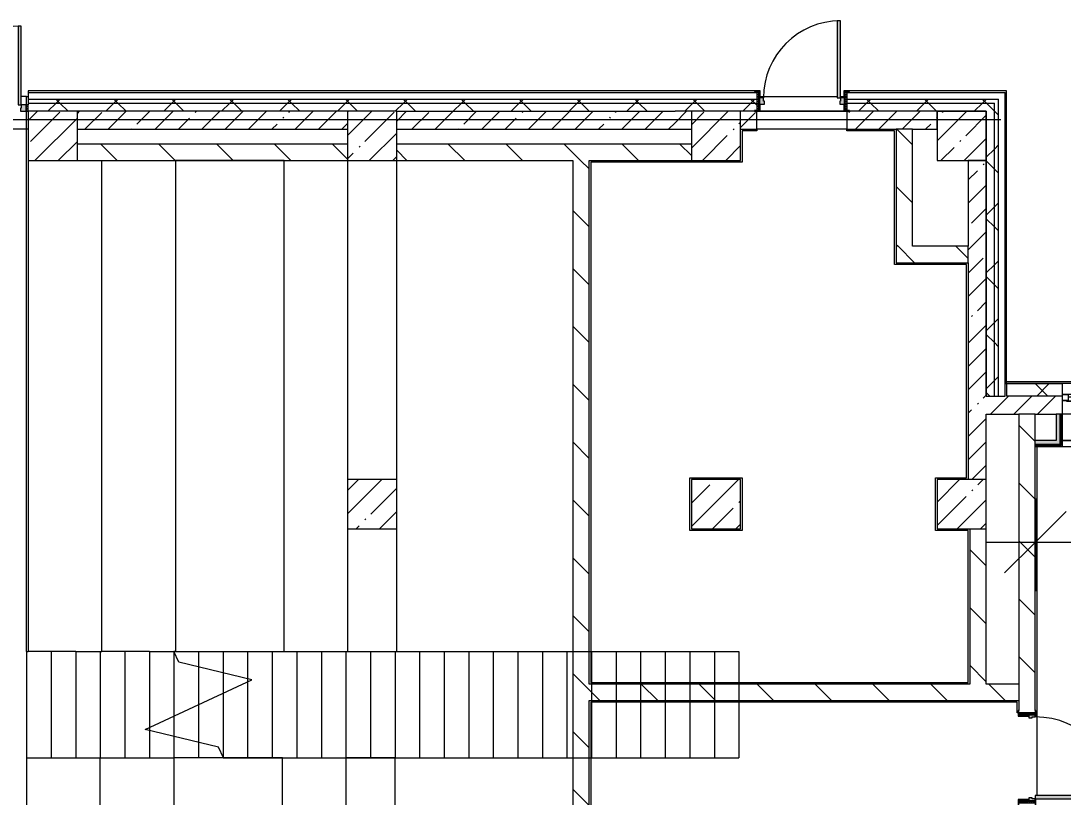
# Model space of a CAD drawing. Header units: millimetres. Extents: x 35881 to 234190, y -8553 to 29063.
# Drawn here: x 129000 to 141730, y 18720 to 28205 of the extents above; entities that cross this region are included whole.
import ezdxf

# ---------------------------------------------------------------- set-up
doc = ezdxf.new("R2010")
doc.units = ezdxf.units.MM
for name, color, linetype, lineweight in [('A-ANNO-DIMS', 7, 'Continuous', 9), ('A-ANNO-DIMS-500', 7, 'Continuous', 9), ('A-GLAZ-2', 7, 'Continuous', 5), ('A-WALL', 7, 'Continuous', 9), ('A-WALL-3', 7, 'Continuous', 5), ('I-WALL-4', 7, 'Continuous', 5), ('S-COLS-1', 7, 'Continuous', 5), ('S-STRS-2', 7, 'Continuous', 5), ('S-STRS-MBND-1', 7, 'Continuous', 5), ('Оси', 7, 'Continuous', 9)]:
    doc.layers.add(name, color=color, linetype=linetype, lineweight=lineweight)
for name, color, linetype, lineweight, true_color in [('A-DOOR-4', 7, 'Continuous', 5, 0xaaaaaa), ('A-DOOR-5', 7, 'Continuous', 5, 0xe2e2e2), ('A-DOOR-FRAM-2', 7, 'Continuous', 5, 0xe2e2e2), ('A-DOOR-FRAM-3', 7, 'Continuous', 5, 0xaaaaaa), ('A-FLOR-1', 7, 'Continuous', 5, 0xaaaaaa), ('I-WALL-1', 7, 'Continuous', 9, 0xe7e7e7), ('I-WALL-2', 7, 'Continuous', 5, 0xe7e7e7)]:
    doc.layers.add(name, color=color, linetype=linetype, lineweight=lineweight, true_color=true_color)
doc.styles.add('ISOCPEUR_1', font='isocpeur.ttf', dxfattribs={"width": 0.9, "height": 1000})
doc.dimstyles.new('ISO-2_0_0_9К_Средний_округл2', dxfattribs={"dimscale": 304.8, "dimtxt": 995.981176, "dimasz": 2.46063, "dimexe": 1.968504, "dimexo": 0, "dimgap": 0, "dimtad": 1, "dimdec": 0, "dimrnd": 10, "dimzin": 0, "dimdsep": 46, "dimtxsty": 'ISOCPEUR_1', "dimblk1": 'OBLIQUE', "dimblk2": 'OBLIQUE', "dimsah": 1, "dimcen": 0.09, "dimdle": 1.968504, "dimazin": 0, "dimtfac": 1, "dimtdec": 4, "dimtix": 1, "dimtmove": 0, "dimatfit": 3, "dimfxl": 1, "dimtvp": 1, "dimtolj": 1, "dimtzin": 0, "dimarcsym": 2})
pattern_1 = [(45, (107179.66, 0), (-285.123, 285.123), []), (45, (107464.8, 0), (-285.123, 285.123), [504.031, -100.806, 16.764, -84.042])]
pattern_2 = [(135, (107179.66, 0), (-353.5534, -353.5534), [])]
pattern_3 = [(45, (107179.66, 0), (-353.5534, 353.5534), []), (135, (107179.66, 0), (-353.5534, -353.5534), [])]
pattern_4 = [(45, (107179.66, 0), (-530.33, 530.33), []), (135, (107179.66, 0), (-530.33, -530.33), [])]

# ---------------------------------------------------------------- blocks, each defined once
blk = doc.blocks.new('BSC_Колонна _Прямоугольная - 600х600-V251-1_10_2_птичка')
at = {"layer": 'S-COLS-1'}
h = blk.add_hatch(dxfattribs=at)
h.set_pattern_fill('FP_79', color=256, style=0, pattern_type=2)
h.set_pattern_definition([(45, (-26110, -26800), (-285.123, 285.123), []), (45, (-25824.88, -26800), (-285.123, 285.123), [504.031, -100.806, 16.764, -84.042])])
h.paths.add_polyline_path([(300, -300), (300, 300), (-300, 300), (-300, -300), (-208, -300)])
for p, q in [((300, 300), (-300, 300)), ((-300, 300), (-300, -300)), ((300, -300), (300, 300)), ((-300, -300), (300, -300))]:
    blk.add_line(p, q, dxfattribs=at)
blk = doc.blocks.new('BSC_Колонна _Прямоугольная - 600х600-V276-1_10_2_птичка')
at = {"layer": 'S-COLS-1'}
h = blk.add_hatch(dxfattribs=at)
h.set_pattern_fill('FP_108', color=256, style=0, pattern_type=2)
h.set_pattern_definition([(45, (-30310, -26800), (-285.123, 285.123), []), (45, (-30024.88, -26800), (-285.123, 285.123), [504.031, -100.806, 16.764, -84.042])])
h.paths.add_polyline_path([(-300, -300), (300, -300), (300, 300), (-300, 300), (-300, 80)])
for p, q in [((300, 300), (-300, 300)), ((-300, 300), (-300, -300)), ((300, -300), (300, 300)), ((-300, -300), (300, -300))]:
    blk.add_line(p, q, dxfattribs=at)
blk = doc.blocks.new('BSC_Колонна _Прямоугольная - 600х600-V296-1_10_2_птичка')
at = {"layer": 'S-COLS-1'}
h = blk.add_hatch(dxfattribs=at)
h.set_pattern_fill('FP_128', color=256, style=0, pattern_type=2)
h.set_pattern_definition([(45, (-22210, -26800), (-285.123, 285.123), []), (45, (-21924.88, -26800), (-285.123, 285.123), [504.031, -100.806, 16.764, -84.042])])
h.paths.add_polyline_path([(-300, -300), (300, -300), (300, 300), (-300, 300), (-300, -100)])
for p, q in [((300, 300), (-300, 300)), ((-300, 300), (-300, -300)), ((300, -300), (300, 300)), ((-300, -300), (300, -300))]:
    blk.add_line(p, q, dxfattribs=at)
blk = doc.blocks.new('120_Окно_СКБ_2Ст - 120_Окно_СКБ_2Ст 3100х2500 _мал_створка слева_-V301-1_10_2_птичка')
at = {"layer": 'A-GLAZ-2'}
for p, q in [((-1550, -127), (-1550, -57)), ((-1550, -57), (-1480, -57)), ((1550, -57), (-1550, -57)), ((-1480, -127), (-1550, -127)), ((-1550, -127), (-1500, -127)), ((-1480, -127), (-1500, -127)), ((-1500, -127), (-1500, -137)), ((-1480, -57), (-1480, -127)), ((650, -87), (-1480, -87)), ((-1480, -87), (-1480, -127)), ((-1430, -137), (-1430, -87)), ((-1430, -107), (600, -107)), ((600, -117), (-1430, -117)), ((600, -137), (600, -87)), ((650, -127), (650, -57)), ((650, -57), (720, -57)), ((650, -127), (650, -87)), ((720, -127), (650, -127)), ((670, -127), (650, -127)), ((670, -127), (700, -127)), ((670, -137), (670, -127)), ((720, -127), (700, -127)), ((700, -127), (700, -137)), ((720, -57), (720, -127)), ((1480, -87), (720, -87)), ((720, -87), (720, -127)), ((770, -137), (770, -87)), ((770, -107), (1430, -107)), ((1430, -117), (770, -117)), ((1430, -137), (1430, -87)), ((1480, -127), (1480, -57)), ((1480, -57), (1550, -57)), ((1480, -127), (1480, -87)), ((1550, -127), (1480, -127)), ((1500, -127), (1480, -127)), ((1500, -127), (1550, -127)), ((1500, -137), (1500, -127)), ((1550, -57), (1550, -127)), ((-1500, -137), (670, -137)), ((670, -137), (-1500, -137)), ((700, -137), (1500, -137)), ((1500, -137), (700, -137))]:
    blk.add_line(p, q, dxfattribs=at)
blk = doc.blocks.new('110_Дверь_СКБ_1Ст_Внутренняя1 - Д-4к_п__1100x2100h_Артистические EI30-23988509-1_10_2_птичка')
at = {"layer": 'A-DOOR-4'}
h = blk.add_hatch(dxfattribs=at)
h.set_pattern_fill('FP_116', color=256, style=0, pattern_type=2)
h.set_pattern_definition([(135, (1751.41, 164.685), (-14.14214, -14.14214), []), (225, (1751.41, 164.685), (14.14214, -14.14214), [])])
h.paths.add_polyline_path([(562.5, 100), (537.5, 100), (537.5, -100), (562.5, -100), (562.5, -72.6)])
at = {"layer": 'A-DOOR-5'}
h = blk.add_hatch(color=256, dxfattribs=at)
h.paths.add_polyline_path([(537.5, 20), (537.5, 100), (512.5, 100), (512.5, 60), (502.5, 60), (502.5, 20), (522.5, 20)])
h.paths.add_polyline_path([(-477.5, 60), (-487.5, 60), (-487.5, 100), (-512.5, 100), (-512.5, 20), (-477.5, 20), (-477.5, 44)])
at = {"layer": 'A-DOOR-FRAM-2'}
for points in [[(512.5, 156.8), (512.5, 1100), (472.5, 1100), (472.5, 100), (512.5, 100), (512.5, 120)], [(-497.5, 100), (-497.5, 108), (-567.5, 108), (-567.5, 100), (-512.5, 100)], [(-497.5, -72.6), (-497.5, 20), (-512.5, 20), (-512.5, -100), (-497.5, -100)], [(592.5, 108), (522.5, 108), (522.5, 100), (592.5, 100)], [(537.5, -100), (537.5, 20), (522.5, 20), (522.5, -100)], [(-497.5, -108), (-497.5, -100), (-567.5, -100), (-567.5, -108), (-512.5, -108)], [(592.5, -100), (522.5, -100), (522.5, -108), (592.5, -108)]]:
    blk.add_hatch(color=256, dxfattribs=at).paths.add_polyline_path(points)
at = {"layer": 'A-DOOR-FRAM-3'}
h = blk.add_hatch(dxfattribs=at)
h.set_pattern_fill('FP_117', color=256, style=0, pattern_type=2)
h.set_pattern_definition([(45, (-371.384, 164.685), (-14.1421, 14.1421), []), (135, (-371.384, 164.685), (-14.1421, -14.1421), [])])
h.paths.add_polyline_path([(-512.5, -100), (-512.5, 100), (-537.5, 100), (-537.5, -100)])
at = {"layer": 'A-DOOR-4'}
for p, q in [((512.5, 1100), (472.5, 1100)), ((472.5, 1100), (472.5, 100)), ((512.5, 100), (512.5, 1100)), ((472.5, 100), (512.5, 100))]:
    blk.add_line(p, q, dxfattribs=at)
blk.add_arc((512.5, 100), 1000, 90, 180, dxfattribs=at)
at = {"layer": 'A-DOOR-FRAM-3'}
for p, q in [((-497.5, 108), (-567.5, 108)), ((-567.5, 108), (-567.5, 100)), ((-567.5, 100), (-497.5, 100)), ((-512.5, 100), (-537.5, 100)), ((-537.5, 100), (-537.5, -100)), ((-487.5, 100), (-512.5, 100)), ((-512.5, 100), (-512.5, 20)), ((-512.5, -100), (-512.5, 100)), ((-497.5, 100), (-512.5, 100)), ((-512.5, 100), (-512.5, 99)), ((-512.5, 99), (-497.5, 99)), ((-512.5, 20), (-477.5, 20)), ((-497.5, 20), (-512.5, 20)), ((-512.5, 20), (-512.5, -100)), ((-497.5, 100), (-497.5, 108)), ((-497.5, 99), (-497.5, 100)), ((-497.5, -100), (-497.5, 20)), ((-487.5, 60), (-487.5, 100)), ((-477.5, 60), (-487.5, 60)), ((-477.5, 20), (-477.5, 60)), ((512.5, 60), (502.5, 60)), ((502.5, 60), (502.5, 20)), ((502.5, 20), (537.5, 20)), ((512.5, 100), (512.5, 60)), ((537.5, 100), (512.5, 100)), ((592.5, 108), (522.5, 108)), ((522.5, 108), (522.5, 100)), ((537.5, 100), (522.5, 100)), ((522.5, 100), (522.5, 99)), ((522.5, 100), (592.5, 100)), ((522.5, 99), (537.5, 99)), ((537.5, 20), (522.5, 20)), ((522.5, 20), (522.5, -100)), ((537.5, 20), (537.5, 100)), ((562.5, 100), (537.5, 100)), ((537.5, 100), (537.5, -100)), ((537.5, 99), (537.5, 100)), ((537.5, -100), (537.5, 20)), ((562.5, -100), (562.5, 100)), ((592.5, 100), (592.5, 108)), ((-497.5, -100), (-567.5, -100)), ((-567.5, -100), (-567.5, -108)), ((-567.5, -108), (-497.5, -108)), ((-537.5, -100), (-512.5, -100)), ((-512.5, -100), (-497.5, -100)), ((-497.5, -108), (-497.5, -100)), ((522.5, -100), (537.5, -100)), ((592.5, -100), (522.5, -100)), ((522.5, -100), (522.5, -108)), ((522.5, -108), (592.5, -108)), ((537.5, -100), (562.5, -100)), ((592.5, -108), (592.5, -100))]:
    blk.add_line(p, q, dxfattribs=at)
blk = doc.blocks.new('Перекрытия 3 - Перекрытия 4-20977624-1_10_2_птичка')
at = {"layer": 'S-STRS-2'}
for p, q in [((21910, 26500), (21910, 20500)), ((22810, 20500), (22810, 26500)), ((25034, 26500), (23710, 26500)), ((23710, 26500), (23710, 20500)), ((25034, 20500), (25034, 26500)), ((25810, 26500), (25810, 22600)), ((26410, 22600), (26410, 26500)), ((25810, 22000), (25810, 20500)), ((26410, 20500), (26410, 22000)), ((22490, 20500), (21910, 20500)), ((23390, 20500), (22810, 20500)), ((23710, 20500), (23687, 20500)), ((23710, 20500), (25034, 20500)), ((25810, 20500), (26410, 20500))]:
    blk.add_line(p, q, dxfattribs=at)
blk = doc.blocks.new('110_Дверь_СКБ_1Ст_Наружная - ДН-2д_л__ Дверь из подвала ЛК _900 мм в свету_ 3300 фрамуга метал-22954314-1_10_2_птичка')
at = {"layer": 'A-DOOR-4'}
h = blk.add_hatch(dxfattribs=at)
h.set_pattern_fill('FP_139', color=256, style=0, pattern_type=2)
h.set_pattern_definition([(135, (1756.41, 179.685), (-14.14214, -14.14214), []), (225, (1756.41, 179.685), (14.14214, -14.14214), [])])
h.paths.add_polyline_path([(570, -125), (570, 105), (540, 105), (540, -125)])
at = {"layer": 'A-DOOR-5'}
h = blk.add_hatch(color=256, dxfattribs=at)
h.paths.add_polyline_path([(-492, 30), (-492, 113), (-562, 113), (-562, 105), (-500, 105), (-500, 30)])
h.paths.add_polyline_path([(540, 30), (540, 105), (601, 105), (601, 113), (532, 113), (532, 30)])
h = blk.add_hatch(color=256, dxfattribs=at)
h.paths.add_polyline_path([(540, -50), (540, 30), (489, 30), (489, -10), (480, -10), (480, -50), (489, -50)])
h.paths.add_polyline_path([(-450, -50), (-440, -50), (-440, -10), (-450, -10), (-450, 30), (-500, 30), (-500, -50)])
h = blk.add_hatch(color=256, dxfattribs=at)
h.paths.add_polyline_path([(-562, -133), (-492, -133), (-492, -50), (-500, -50), (-500, -125), (-562, -125)])
h.paths.add_polyline_path([(601, -133), (601, -125), (540, -125), (540, -50), (532, -50), (532, -133), (570, -133)])
at = {"layer": 'A-DOOR-FRAM-2'}
blk.add_hatch(color=256, dxfattribs=at).paths.add_polyline_path([(450, 30), (489, 30), (489, 970), (450, 970), (450, 45)])
at = {"layer": 'A-DOOR-FRAM-3'}
h = blk.add_hatch(dxfattribs=at)
h.set_pattern_fill('FP_140', color=256, style=0, pattern_type=2)
h.set_pattern_definition([(45, (-366.384, 179.685), (-14.1421, 14.1421), []), (135, (-366.384, 179.685), (-14.1421, -14.1421), [])])
h.paths.add_polyline_path([(-530, -125), (-500, -120), (-500, 105), (-530, 105), (-530, -119)])
at = {"layer": 'A-DOOR-4'}
for p, q in [((489, 970), (450, 970)), ((450, 970), (450, 30)), ((489, 30), (489, 970)), ((-492, 113), (-562, 113)), ((-562, 113), (-562, 105)), ((-562, 105), (-500, 105)), ((-500, 105), (-500, 30)), ((-500, 30), (-492, 30)), ((-492, 30), (-492, 113)), ((450, 30), (489, 30)), ((601, 113), (532, 113)), ((532, 113), (532, 30)), ((532, 30), (540, 30)), ((540, 30), (540, 105)), ((540, 105), (601, 105)), ((601, 105), (601, 113)), ((-562, -125), (-562, -133)), ((-500, -125), (-562, -125)), ((-492, -50), (-500, -50)), ((-500, -50), (-500, -125)), ((-492, -133), (-492, -50)), ((540, -50), (532, -50)), ((532, -50), (532, -133)), ((540, -125), (540, -50)), ((601, -125), (540, -125)), ((601, -133), (601, -125)), ((-562, -133), (-492, -133)), ((532, -133), (601, -133))]:
    blk.add_line(p, q, dxfattribs=at)
blk.add_arc((489, 30), 940, 90, 180, dxfattribs=at)
at = {"layer": 'A-DOOR-FRAM-3'}
for p, q in [((-500, 105), (-530, 105)), ((-530, 105), (-530, -125)), ((-500, -125), (-500, 105)), ((-450, 30), (-500, 30)), ((-500, 30), (-500, -50)), ((-450, -10), (-450, 30)), ((489, 30), (489, -10)), ((540, 30), (489, 30)), ((570, 105), (540, 105)), ((540, 105), (540, -125)), ((540, -50), (540, 30)), ((570, -125), (570, 105)), ((-530, -125), (-500, -125)), ((-500, -50), (-440, -50)), ((-440, -10), (-450, -10)), ((-440, -50), (-440, -10)), ((489, -10), (480, -10)), ((480, -10), (480, -50)), ((480, -50), (540, -50)), ((540, -125), (570, -125))]:
    blk.add_line(p, q, dxfattribs=at)
blk = doc.blocks.new('BSC_Колонна _Прямоугольная - 600х600-V310-1_10_2_птичка')
at = {"layer": 'S-COLS-1'}
h = blk.add_hatch(dxfattribs=at)
h.set_pattern_fill('FP_141', color=256, style=0, pattern_type=2)
h.set_pattern_definition([(45, (-33310, -22300), (-285.123, 285.123), []), (45, (-33024.88, -22300), (-285.123, 285.123), [504.031, -100.806, 16.764, -84.042])])
h.paths.add_polyline_path([(300, -300), (300, 300), (-300, 300), (-300, -300), (100, -300)])
for p, q in [((300, 300), (-300, 300)), ((-300, 300), (-300, -300)), ((300, -300), (300, 300)), ((-300, -300), (300, -300))]:
    blk.add_line(p, q, dxfattribs=at)
blk = doc.blocks.new('BSC_Колонна _Прямоугольная - 600х600-24272014-1_10_2_птичка')
at = {"layer": 'S-COLS-1'}
h = blk.add_hatch(dxfattribs=at)
h.set_pattern_fill('FP_150', color=256, style=0, pattern_type=2)
h.set_pattern_definition([(45, (-26110, -22300), (-285.123, 285.123), []), (45, (-25824.88, -22300), (-285.123, 285.123), [504.031, -100.806, 16.764, -84.042])])
h.paths.add_polyline_path([(-150, -300), (300, -300), (300, 300), (-300, 300), (-300, -300)])
for p, q in [((300, 300), (-300, 300)), ((-300, 300), (-300, -300)), ((300, -300), (300, 300)), ((-300, -300), (300, -300))]:
    blk.add_line(p, q, dxfattribs=at)
blk = doc.blocks.new('BSC_Колонна _Прямоугольная - 600х600-V344-1_10_2_птичка')
at = {"layer": 'S-COLS-1'}
h = blk.add_hatch(dxfattribs=at)
h.set_pattern_fill('FP_173', color=256, style=0, pattern_type=2)
h.set_pattern_definition([(45, (-30310, -22300), (-285.123, 285.123), []), (45, (-30024.88, -22300), (-285.123, 285.123), [504.031, -100.806, 16.764, -84.042])])
h.paths.add_polyline_path([(-300, -300), (300, -300), (300, 300), (-300, 300), (-300, -289)])
for p, q in [((300, 300), (-300, 300)), ((-300, 300), (-300, -300)), ((300, -300), (300, 300)), ((-300, -300), (300, -300))]:
    blk.add_line(p, q, dxfattribs=at)
blk = doc.blocks.new('110_Дверь_СКБ_2Ст_Наружная - ДН-1_л_ Двухстворчатая 1450 х3300 _h_ в свету с верхним остеклением-23567691-1_10_2_птичка')
at = {"layer": 'A-DOOR-4'}
h = blk.add_hatch(dxfattribs=at)
h.set_pattern_fill('FP_176', color=256, style=0, pattern_type=2)
h.set_pattern_definition([(135, (1501.41, 189.685), (-14.14214, -14.14214), []), (225, (1501.41, 189.685), (14.14214, -14.14214), [])])
h.paths.add_polyline_path([(845, -125), (870, -125), (870, -45), (845, -45), (845, -85)])
at = {"layer": 'A-DOOR-5'}
for points in [[(785, -45), (785, 915), (745, 915), (745, -45)], [(-705, -45), (-705, 525), (-745, 525), (-745, -45)]]:
    blk.add_hatch(color=256, dxfattribs=at).paths.add_polyline_path(points)
h = blk.add_hatch(color=256, dxfattribs=at)
h.paths.add_polyline_path([(785, -125), (845, -125), (845, -45), (785, -45), (785, -85), (775, -85), (775, -125)])
h.paths.add_polyline_path([(-805, -125), (-735, -125), (-735, -85), (-745, -85), (-745, -45), (-805, -45), (-805, -51)])
at = {"layer": 'A-DOOR-FRAM-3'}
h = blk.add_hatch(dxfattribs=at)
h.set_pattern_fill('FP_177', color=256, style=0, pattern_type=2)
h.set_pattern_definition([(45, (-621.384, 189.685), (-14.1421, 14.1421), []), (135, (-621.384, 189.685), (-14.1421, -14.1421), [])])
h.paths.add_polyline_path([(-805, -125), (-811, -45), (-830, -51), (-830, -125), (-811, -125)])
at = {"layer": 'A-DOOR-4'}
for p, q in [((785, 915), (745, 915)), ((745, 915), (745, -45)), ((785, -45), (785, 915)), ((-745, 525), (-745, -45)), ((-705, 525), (-745, 525)), ((-705, -45), (-705, 525)), ((-745, -45), (-705, -45)), ((745, -45), (785, -45))]:
    blk.add_line(p, q, dxfattribs=at)
for centre, radius, start, end in [((785, -45), 960, 90, 180), ((-745, -45), 570, 0, 90)]:
    blk.add_arc(centre, radius, start, end, dxfattribs=at)
at = {"layer": 'A-DOOR-FRAM-3'}
for p, q in [((-805, -45), (-830, -45)), ((-830, -45), (-830, -125)), ((-830, -125), (-805, -125)), ((-745, -45), (-805, -45)), ((-805, -45), (-805, -125)), ((-805, -125), (-805, -45)), ((-805, -125), (-735, -125)), ((-745, -85), (-745, -45)), ((-735, -85), (-745, -85)), ((-735, -125), (-735, -85)), ((785, -85), (775, -85)), ((775, -85), (775, -125)), ((775, -125), (845, -125)), ((785, -45), (785, -85)), ((845, -45), (785, -45)), ((845, -125), (845, -45)), ((870, -45), (845, -45)), ((845, -45), (845, -125)), ((845, -125), (870, -125)), ((870, -125), (870, -45))]:
    blk.add_line(p, q, dxfattribs=at)
blk = doc.blocks.new('Перекрытия 2 - Перекрытия 4-32990152-1_10_2_птичка')
at = {"layer": 'S-STRS-2'}
for p, q in [((21910, 19180), (22510, 19180)), ((21910, 19180), (21910, 15200)), ((22810, 19180), (23410, 19180)), ((22810, 15200), (22810, 19180)), ((25034, 19180), (23710, 19180)), ((23710, 19180), (23710, 15200)), ((25034, 15200), (25034, 19180)), ((26410, 19180), (25810, 19180)), ((25810, 19180), (25810, 15200)), ((26410, 18430), (26410, 19180)), ((26410, 15200), (26410, 17830)), ((22810, 15200), (21910, 15200)), ((23710, 15200), (22810, 15200)), ((23710, 15200), (25034, 15200)), ((25810, 15200), (26410, 15200))]:
    blk.add_line(p, q, dxfattribs=at)
blk = doc.blocks.new('Зашивка приборов отопления11 - Зашивка приборов отопления-33278624-1_10_2_птичка')
at = {"layer": 'A-WALL-3'}
for p, q in [((37640, 23400), (34540, 23400)), ((34540, 23079), (37640, 23079)), ((37640, 23079), (34540, 23079)), ((34540, 23004), (37640, 23004))]:
    blk.add_line(p, q, dxfattribs=at)
blk = doc.blocks.new('BSC_Колонна _Прямоугольная - 600х600-V377-1_10_2_птичка')
at = {"layer": 'S-COLS-1'}
for p, q in [((300, 300), (-300, 300)), ((-300, 300), (-300, -300)), ((300, -300), (300, 300)), ((-300, -300), (300, -300))]:
    blk.add_line(p, q, dxfattribs=at)
blk = doc.blocks.new('DIMBLOCK97-1_10_2_птичка')
at = {"layer": 'A-ANNO-DIMS-500'}
for p, q in [((141390, 22367), (141390, 21236)), ((141390, 21836), (141390, 22367)), ((145450, 22367), (145450, 21236)), ((145450, 21836), (145450, 22367)), ((140790, 21836), (146050, 21836))]:
    blk.add_line(p, q, dxfattribs=at)
at = {"layer": 'A-ANNO-DIMS-500', "lineweight": 20}
for p, q in [((141390, 21836), (141765, 22211)), ((145450, 21836), (145825, 22211)), ((141390, 21836), (141015, 21461)), ((145450, 21836), (145075, 21461))]:
    blk.add_line(p, q, dxfattribs=at)
at = {"layer": 'A-ANNO-DIMS-500', "color": 0, "insert": (142108, 23143), "char_height": 1000, "width": 3148.83, "attachment_point": 1, "line_spacing_factor": 1.149209, "style": 'ISOCPEUR_1'}
blk.add_mtext('4060', dxfattribs=at)
blk = doc.blocks.new('_Oblique')
at = {"color": 0, "linetype": 'ByBlock', "lineweight": -2}
blk.add_line((-0.5, -0.5), (0.5, 0.5), dxfattribs=at)

msp = doc.modelspace()

# ---------------------------------------------------------------- hatches: boundary and pattern name
at = {"layer": 'A-WALL-3'}
h = msp.add_hatch(dxfattribs=at)
h.set_pattern_fill('FP_74', color=256, style=0, pattern_type=2)
h.set_pattern_definition(pattern_3)
h.paths.add_polyline_path([(140939.7, 27200), (140939.7, 27250), (139089.7, 27250), (139089.7, 27200), (140900.1, 27200)])
h.paths.add_polyline_path([(127389.7, 27200), (127389.7, 27250), (126789.9, 27250), (126789.9, 27200)])
h.paths.add_polyline_path([(129089.7, 27200), (137989.7, 27200), (137989.7, 27250), (129089.7, 27250), (129089.7, 27210)])
h.paths.add_polyline_path([(124989.9, 27200), (125889.9, 27200), (125889.9, 27250), (124989.9, 27250), (124989.9, 27210)])
h.paths.add_polyline_path([(122289.9, 27200), (122289.9, 27250), (120909.7, 27250), (120909.7, 27200), (121489.7, 27200)])
h.paths.add_polyline_path([(124089.9, 27200), (124089.9, 27250), (123189.9, 27250), (123189.9, 27200), (123778.5, 27200)])
h = msp.add_hatch(dxfattribs=at)
h.set_pattern_fill('FP_74', color=256, style=0, pattern_type=2)
h.set_pattern_definition(pattern_3)
h.paths.add_polyline_path([(132989.7, 27100), (137957.7, 27102), (137957.7, 27110), (137989.7, 27115.5), (137989.7, 27200), (129089.7, 27200), (129089.7, 27100), (130292.8, 27100)])
h.paths.add_polyline_path([(121939.7, 27100), (122289.9, 27100), (122289.9, 27200), (120909.7, 27200), (120909.7, 27100), (121489.7, 27100)])
h.paths.add_polyline_path([(124089.9, 27100), (124089.9, 27200), (123189.9, 27197.6), (123189.9, 27100)])
h.paths.add_polyline_path([(140189.7, 27100), (140889.7, 27100), (140889.7, 27200), (139089.7, 27200), (139089.7, 27110), (139121.7, 27109.2), (139121.7, 27102), (139689.1, 27100)])
h.paths.add_polyline_path([(124989.9, 27100), (125889.9, 27100), (125889.9, 27200), (124989.9, 27200), (124989.9, 27166.5)])
h.paths.add_polyline_path([(127389.7, 27100), (127389.7, 27200), (126789.9, 27200), (126789.9, 27100)])
h = msp.add_hatch(dxfattribs=at)
h.set_pattern_fill('FP_74', color=256, style=0, pattern_type=2)
h.set_pattern_definition(pattern_3)
h.paths.add_polyline_path([(140939.7, 23620), (140939.7, 27200), (140889.7, 27199.5), (140889.7, 23620)])
h = msp.add_hatch(dxfattribs=at)
h.set_pattern_fill('FP_74', color=256, style=0, pattern_type=2)
h.set_pattern_definition(pattern_3)
h.paths.add_polyline_path([(140889.7, 23620), (140889.7, 27100), (140789.7, 27100), (140789.9, 23620)])
h = msp.add_hatch(dxfattribs=at)
h.set_pattern_fill('FP_74', color=256, style=0, pattern_type=2)
h.set_pattern_definition(pattern_3)
h.paths.add_polyline_path([(141039.7, 23620), (141719.7, 23620), (141719.7, 23769.7), (141039.7, 23769.7), (141039.7, 23628.5)])
h.paths.add_polyline_path([(145449.7, 23620), (145570.7, 23623.5), (145570.7, 23769.7), (144819.7, 23769.7), (144819.7, 23620), (145164.4, 23620)])
at = {"layer": 'I-WALL-1'}
msp.add_hatch(color=256, dxfattribs=at).paths.add_polyline_path([(141694.7, 23029), (141694.7, 23079), (141389.7, 23079), (141389.7, 23029), (141644.7, 23029)])
at = {"layer": 'I-WALL-2'}
msp.add_hatch(color=256, dxfattribs=at).paths.add_polyline_path([(141644.7, 23079), (141694.7, 23079), (141694.7, 23400), (141644.7, 23400)])
at = {"layer": 'I-WALL-4'}
h = msp.add_hatch(dxfattribs=at)
h.set_pattern_fill('FP_67', color=256, style=0, pattern_type=2)
h.set_pattern_definition(pattern_1)
h.paths.add_polyline_path([(130889.7, 26880), (132989.7, 26880), (132989.7, 27100), (129689.7, 27100), (129689.7, 26880), (130292.8, 26880)])
h = msp.add_hatch(dxfattribs=at)
h.set_pattern_fill('FP_67', color=256, style=0, pattern_type=2)
h.set_pattern_definition(pattern_1)
h.paths.add_polyline_path([(135939.7, 26880), (136989.7, 26880), (136989.7, 27100), (133589.7, 27100), (133589.7, 26880), (135739.7, 26880)])
h = msp.add_hatch(dxfattribs=at)
h.set_pattern_fill('FP_67', color=256, style=0, pattern_type=2)
h.set_pattern_definition(pattern_1)
h.paths.add_polyline_path([(137809.7, 26880), (137989.7, 26880), (137989.7, 27100), (137789.7, 27095.1), (137789.7, 26880)])
h.paths.add_polyline_path([(137189.7, 26880), (137189.7, 27100), (136989.7, 27100), (136989.7, 26880), (137169.7, 26880)])
h.paths.add_polyline_path([(140189.7, 26880), (140189.7, 27100), (139089.7, 27100), (139089.7, 26880), (139889.1, 26880)])
h = msp.add_hatch(dxfattribs=at)
h.set_pattern_fill('FP_73', color=256, style=0, pattern_type=2)
h.set_pattern_definition(pattern_2)
h.paths.add_polyline_path([(139889.1, 25450), (139889.1, 26880), (139689.1, 26880), (139689.1, 25450)])
h = msp.add_hatch(dxfattribs=at)
h.set_pattern_fill('FP_73', color=256, style=0, pattern_type=2)
h.set_pattern_definition(pattern_2)
h.paths.add_polyline_path([(129989.7, 26500), (132989.7, 26500), (132989.7, 26700), (129689.7, 26700), (129689.7, 26500)])
h = msp.add_hatch(dxfattribs=at)
h.set_pattern_fill('FP_73', color=256, style=0, pattern_type=2)
h.set_pattern_definition(pattern_2)
h.paths.add_polyline_path([(137189.7, 26500), (137189.7, 26700), (133589.7, 26700), (133589.7, 26500), (137169.7, 26500)])
h = msp.add_hatch(dxfattribs=at)
h.set_pattern_fill('FP_73', color=256, style=0, pattern_type=2)
h.set_pattern_definition(pattern_2)
h.paths.add_polyline_path([(135869.6, 15200), (135939.7, 15200), (135939.7, 26500), (135739.7, 26500), (135739.7, 15200)])
h = msp.add_hatch(dxfattribs=at)
h.set_pattern_fill('FP_67', color=256, style=0, pattern_type=2)
h.set_pattern_definition(pattern_1)
h.paths.add_polyline_path([(140569.7, 22600), (140789.7, 22600), (140789.7, 26500), (140569.7, 26500), (140569.7, 23013.1)])
h = msp.add_hatch(dxfattribs=at)
h.set_pattern_fill('FP_73', color=256, style=0, pattern_type=2)
h.set_pattern_definition(pattern_2)
h.paths.add_polyline_path([(140569.7, 25250), (140569.7, 25450), (139689.1, 25450), (139689.1, 25250), (140549.7, 25250)])
h = msp.add_hatch(dxfattribs=at)
h.set_pattern_fill('FP_67', color=256, style=0, pattern_type=2)
h.set_pattern_definition(pattern_1)
h.paths.add_polyline_path([(141694.7, 23400), (141719.7, 23400), (141719.7, 23620), (140789.7, 23619.7), (140789.7, 23400), (141644.7, 23400)])
h.paths.add_polyline_path([(145449.7, 23400), (145570.7, 23400), (145570.7, 23520.8)])
h.paths.add_polyline_path([(145449.7, 23400), (145570.7, 23521), (145570.7, 23620), (144819.7, 23619.7), (144819.7, 23400), (145164.4, 23400)])
h = msp.add_hatch(dxfattribs=at)
h.set_pattern_fill('FP_73', color=256, style=0, pattern_type=2)
h.set_pattern_definition(pattern_2)
h.paths.add_polyline_path([(141309.7, 17850), (141389.7, 17850), (141389.7, 18650), (141189.7, 18650), (141189.7, 17850)])
h.paths.add_polyline_path([(141389.7, 19750), (141389.7, 23400), (141189.7, 23400), (141189.7, 19750)])
h = msp.add_hatch(dxfattribs=at)
h.set_pattern_fill('FP_180', color=256, style=0, pattern_type=2)
h.set_pattern_definition(pattern_4)
h.paths.add_polyline_path([(141694.7, 23016.5), (141707.2, 23016.5), (141707.2, 23029), (141389.7, 23029), (141389.7, 23016.5), (141644.7, 23016.5)])
h = msp.add_hatch(dxfattribs=at)
h.set_pattern_fill('FP_180', color=256, style=0, pattern_type=2)
h.set_pattern_definition(pattern_4)
h.paths.add_polyline_path([(141694.7, 23004), (141719.7, 23004), (141719.7, 23016.5), (141389.7, 23016.5), (141389.7, 23004), (141644.7, 23004)])
h = msp.add_hatch(dxfattribs=at)
h.set_pattern_fill('FP_73', color=256, style=0, pattern_type=2)
h.set_pattern_definition(pattern_2)
h.paths.add_polyline_path([(140789.7, 20100), (140789.7, 22000), (140589.7, 22000), (140589.7, 20100)])
h = msp.add_hatch(dxfattribs=at)
h.set_pattern_fill('FP_73', color=256, style=0, pattern_type=2)
h.set_pattern_definition(pattern_2)
h.paths.add_polyline_path([(140569.7, 19900), (141189.7, 19900), (141189.7, 20100), (135939.7, 20100), (135942.5, 19900), (139587.5, 19900)])
at = {"layer": 'S-COLS-1'}
h = msp.add_hatch(dxfattribs=at)
h.set_pattern_fill('FP_67', color=256, style=0, pattern_type=2)
h.set_pattern_definition(pattern_1)
h.paths.add_polyline_path([(140189.7, 26500), (140789.7, 26500), (140789.7, 27100), (140189.7, 27100), (140189.7, 26677.6)])

# ---------------------------------------------------------------- linework, layer by layer
at = {"layer": 'A-FLOR-1'}
for p, q in [((129069.7, 27280), (129004.7, 27280)), ((129069.7, 27180), (129069.7, 27280)), ((129069.7, 20500), (129069.7, 27100)), ((137989.7, 26880), (137989.7, 26860)), ((139089.7, 26860), (139089.7, 26880)), ((137989.7, 26860), (137809.7, 26860)), ((137809.7, 26860), (137809.7, 26480)), ((139669.1, 26860), (139089.7, 26860)), ((139669.1, 25230), (139669.1, 26860)), ((137809.7, 26480), (135959.7, 26480)), ((135959.7, 26480), (135959.7, 20120)), ((140549.7, 25230), (139669.1, 25230)), ((140549.7, 22620), (140549.7, 25230)), ((141409.7, 23004), (141409.7, 18740)), ((137169.7, 21980), (137169.7, 22620)), ((137169.7, 22620), (137809.7, 22620)), ((137809.7, 22620), (137809.7, 21980)), ((140169.7, 21980), (140169.7, 22620)), ((140169.7, 22620), (140549.7, 22620)), ((137809.7, 21980), (137169.7, 21980)), ((140569.7, 21980), (140169.7, 21980)), ((140569.7, 20120), (140569.7, 21980)), ((135959.7, 20120), (140569.7, 20120)), ((141169.7, 19880), (135959.7, 19880)), ((135959.7, 19880), (135959.7, 15220)), ((141169.7, 19750), (141169.7, 19880)), ((141181.7, 19750), (141169.7, 19750)), ((141409.7, 19750), (141397.7, 19750))]:
    msp.add_line(p, q, dxfattribs=at)
at = {"layer": 'A-WALL'}
for p, q in [((129089.7, 27330), (137989.7, 27330)), ((129089.7, 27250), (137989.7, 27250)), ((139089.7, 27330), (141019.7, 27330)), ((139089.7, 27250), (140939.7, 27250)), ((140939.7, 23620), (140939.7, 27250)), ((141019.7, 23620), (141019.7, 27330)), ((129089.7, 27200), (137989.7, 27200)), ((139089.7, 27200), (140889.7, 27200)), ((140889.7, 23620), (140889.7, 27200)), ((137189.7, 27100), (136989.7, 27100)), ((137989.7, 27100), (137789.7, 27100)), ((140189.7, 27100), (139089.7, 27100)), ((139889.1, 26880), (139689.1, 26880)), ((140569.7, 25250), (140569.7, 25450)), ((141719.7, 23772.7), (141019.7, 23772.7)), ((141719.7, 23769.7), (141019.7, 23769.7)), ((141039.7, 23777.7), (141039.7, 23772.7)), ((141039.7, 23769.7), (141039.7, 23620)), ((140789.7, 23620), (141019.7, 23620)), ((141719.7, 23620), (141039.7, 23620)), ((141389.7, 23400), (141189.7, 23400)), ((141719.7, 23400), (141644.7, 23400)), ((141694.7, 23029), (141694.7, 23400)), ((141707.2, 23016.5), (141707.2, 23400)), ((141694.7, 23029), (141389.7, 23029)), ((141707.2, 23016.5), (141389.7, 23016.5))]:
    msp.add_line(p, q, dxfattribs=at)
at = {"layer": 'A-WALL-3'}
for p, q in [((129069.7, 27280), (129089.7, 27280)), ((137989.7, 27350), (129089.7, 27350)), ((129089.7, 27350), (129089.7, 27180)), ((138027.7, 27280), (138969.7, 27280)), ((139009.7, 27280), (139051.7, 27280)), ((141039.7, 27350), (139089.7, 27350)), ((141039.7, 23777.7), (141039.7, 27350)), ((132989.7, 27100), (132989.7, 27100)), ((133589.7, 27100), (136989.7, 27100)), ((139089.7, 27100), (137989.7, 27100)), ((140189.7, 27100), (140789.7, 27100)), ((140789.7, 27100), (140789.7, 23620)), ((141039.5, 23799.7), (147304.7, 23799.7)), ((141039.7, 23777.7), (146089.7, 23777.7)), ((141719.7, 23620), (141719.7, 23777.7))]:
    msp.add_line(p, q, dxfattribs=at)
at = {"layer": 'I-WALL-4'}
for p, q in [((132989.7, 27100), (129689.7, 27100)), ((137989.7, 26880), (137989.7, 27100)), ((137989.7, 27100), (139089.7, 27100)), ((139089.7, 27100), (139089.7, 26880)), ((140189.7, 26880), (140189.7, 27100)), ((129089.7, 26880), (127390.1, 26880)), ((129689.7, 26880), (132989.7, 26880)), ((133589.7, 26880), (137189.7, 26880)), ((137789.7, 26880), (137989.7, 26880)), ((139089.7, 26880), (137989.7, 26880)), ((139089.7, 26880), (139689.1, 26880)), ((139689.1, 26880), (139689.1, 25250)), ((139889.1, 26880), (140189.7, 26880)), ((139889.1, 25450), (139889.1, 26880)), ((132989.7, 26700), (129689.7, 26700)), ((137189.7, 26700), (133589.7, 26700)), ((129689.7, 26500), (132989.7, 26500)), ((133589.7, 26500), (135739.7, 26500)), ((135739.7, 26500), (135739.7, 15200)), ((135939.7, 20100), (135939.7, 26500)), ((135939.7, 26500), (137189.7, 26500)), ((140569.7, 26500), (140569.7, 25450)), ((140789.7, 26500), (140569.7, 26500)), ((140789.7, 23620), (140789.7, 26500)), ((140569.7, 25450), (139889.1, 25450)), ((139689.1, 25250), (140569.7, 25250)), ((140569.7, 25250), (140569.7, 22600)), ((141719.7, 23004), (141719.7, 23620)), ((140789.7, 22600), (140789.7, 23400)), ((140789.7, 23400), (141189.7, 23400)), ((141189.7, 23400), (141189.7, 19780)), ((141389.7, 23400), (141644.7, 23400)), ((141389.7, 19780), (141389.7, 23400)), ((141644.7, 23400), (141644.7, 23079)), ((141739.7, 23400), (141719.7, 23400)), ((141644.7, 23079), (141389.7, 23079)), ((141389.7, 23004), (141719.7, 23004)), ((140589.7, 22000), (140589.7, 20100)), ((140789.7, 20100), (140789.7, 22000)), ((140589.7, 20100), (135939.7, 20100)), ((141189.7, 20100), (140789.7, 20100)), ((135939.7, 15200), (135939.7, 19900)), ((135939.7, 19900), (141189.7, 19900))]:
    msp.add_line(p, q, dxfattribs=at)
at = {"layer": 'S-COLS-1'}
for p, q in [((140789.7, 27100), (140189.7, 27100)), ((140189.7, 27100), (140189.7, 26500)), ((140789.7, 26500), (140789.7, 27100)), ((140189.7, 26500), (140789.7, 26500))]:
    msp.add_line(p, q, dxfattribs=at)
at = {"layer": 'S-STRS-2'}
for p, q in [((129069.7, 20500), (129069.7, 19200)), ((129069.7, 20500), (129089.7, 20500)), ((129069.7, 20500), (129069.7, 19200)), ((129369.7, 20500), (129369.7, 19200)), ((129369.7, 20500), (129369.7, 19200)), ((129669.7, 20500), (129969.7, 20500)), ((129669.7, 20500), (129669.7, 19200)), ((129669.7, 20500), (129669.7, 19200)), ((129969.7, 20500), (129989.7, 20500)), ((129969.7, 20500), (129969.7, 19200)), ((129969.7, 20500), (129969.7, 19200)), ((130269.7, 20500), (130269.7, 19200)), ((130269.7, 20500), (130269.7, 19200)), ((130569.7, 20500), (130866.6, 20500)), ((130569.7, 20500), (130569.7, 19570.2)), ((130569.7, 20500), (130569.7, 19570.2)), ((130869.7, 20493.4), (130869.7, 19710.1)), ((130869.7, 20493.4), (130869.7, 19710.1)), ((131169.7, 20311.1), (131169.7, 19850)), ((131169.7, 20311.1), (131169.7, 19850)), ((131469.7, 20238.2), (131469.7, 19989.9)), ((131469.7, 20238.2), (131469.7, 19989.9)), ((131769.7, 20165.3), (131769.7, 20129.8)), ((131769.7, 20165.3), (131769.7, 20129.8)), ((130569.7, 19534.7), (130569.7, 19200)), ((130569.7, 19534.7), (130569.7, 19200)), ((130869.7, 19461.8), (130869.7, 19200)), ((130869.7, 19461.8), (130869.7, 19200)), ((131169.7, 19388.9), (131169.7, 19200)), ((131169.7, 19388.9), (131169.7, 19200)), ((129669.7, 19200), (129969.7, 19200)), ((130569.7, 19200), (130869.7, 19200)), ((131469.7, 19206.6), (131469.7, 19200)), ((131469.7, 19206.6), (131469.7, 19200)), ((131469.7, 19200), (131472.8, 19200))]:
    msp.add_line(p, q, dxfattribs=at)
at = {"layer": 'S-STRS-MBND-1'}
for p, q in [((130866.6, 20500), (130889.7, 20500)), ((130927.2, 20370), (130866.6, 20500)), ((130869.7, 20500), (130869.7, 20493.4)), ((130869.7, 20500), (130869.7, 20493.4)), ((131169.7, 20500), (131169.7, 20311.1)), ((131169.7, 20500), (131169.7, 20311.1)), ((131341.1, 20500), (137769.7, 20500)), ((131469.7, 20500), (131469.7, 20238.2)), ((131469.7, 20500), (131469.7, 20238.2)), ((131769.7, 20500), (131769.7, 20165.3)), ((131769.7, 20500), (131769.7, 20165.3)), ((132069.7, 20500), (132069.7, 19200)), ((132069.7, 20500), (132069.7, 19200)), ((132369.7, 20500), (132369.7, 19200)), ((132369.7, 20500), (132369.7, 19200)), ((132669.7, 20500), (132669.7, 19200)), ((132669.7, 20500), (132669.7, 19200)), ((132969.7, 20500), (132969.7, 19200)), ((132969.7, 20500), (132969.7, 19200)), ((133269.7, 20500), (133269.7, 19200)), ((133269.7, 20500), (133269.7, 19200)), ((133569.7, 20500), (133569.7, 19200)), ((133569.7, 20500), (133569.7, 19200)), ((133869.7, 20500), (133869.7, 19200)), ((133869.7, 20500), (133869.7, 19200)), ((134169.7, 20500), (134169.7, 19200)), ((134169.7, 20500), (134169.7, 19200)), ((134469.7, 20500), (134469.7, 19200)), ((134469.7, 20500), (134469.7, 19200)), ((134769.7, 20500), (134769.7, 19200)), ((134769.7, 20500), (134769.7, 19200)), ((135069.7, 20500), (135069.7, 19200)), ((135069.7, 20500), (135069.7, 19200)), ((135369.7, 20500), (135369.7, 19200)), ((135369.7, 20500), (135369.7, 19200)), ((135669.7, 20500), (135669.7, 19200)), ((135669.7, 20500), (135669.7, 19200)), ((135969.7, 20500), (135969.7, 19200)), ((135969.7, 20500), (135969.7, 19200)), ((136269.7, 20500), (136269.7, 19200)), ((136269.7, 20500), (136269.7, 19200)), ((136569.7, 20500), (136569.7, 19200)), ((136569.7, 20500), (136569.7, 19200)), ((136869.7, 20500), (136869.7, 19200)), ((136869.7, 20500), (136869.7, 19200)), ((137169.7, 20500), (137169.7, 19200)), ((137169.7, 20500), (137169.7, 19200)), ((137469.7, 20500), (137469.7, 19200)), ((137469.7, 20500), (137469.7, 19200)), ((137769.7, 20500), (137769.7, 19200)), ((131819.7, 20153.1), (130927.2, 20370)), ((130519.7, 19546.9), (131819.7, 20153.1)), ((131769.7, 20129.8), (131769.7, 19200)), ((131769.7, 20129.8), (131769.7, 19200)), ((131469.7, 19989.9), (131469.7, 19206.6)), ((131469.7, 19989.9), (131469.7, 19206.6)), ((131169.7, 19850), (131169.7, 19388.9)), ((131169.7, 19850), (131169.7, 19388.9)), ((130869.7, 19710.1), (130869.7, 19461.8)), ((130869.7, 19710.1), (130869.7, 19461.8)), ((131412.1, 19330), (130519.7, 19546.9)), ((130569.7, 19570.2), (130569.7, 19534.7)), ((130569.7, 19570.2), (130569.7, 19534.7)), ((131472.8, 19200), (131412.1, 19330)), ((131472.8, 19200), (137769.7, 19200))]:
    msp.add_line(p, q, dxfattribs=at)
at = {"layer": 'Оси'}
msp.add_line((128470.1, 27000), (140970.1, 27000), dxfattribs=at)

# ---------------------------------------------------------------- block references
at = {"layer": 'A-DOOR-4'}
for name, p in [('110_Дверь_СКБ_2Ст_Наружная - ДН-1_л_ Двухстворчатая 1450 х3300 _h_ в свету с верхним остеклением-23567691-1_10_2_птичка', (128220.2, 27225)), ('110_Дверь_СКБ_1Ст_Наружная - ДН-2д_л__ Дверь из подвала ЛК _900 мм в свету_ 3300 фрамуга метал-22954314-1_10_2_птичка', (138520.2, 27235))]:
    msp.add_blockref(name, p, dxfattribs=at)
at = {"layer": 'A-DOOR-4', "rotation": 269.9999999999999}
msp.add_blockref('110_Дверь_СКБ_1Ст_Внутренняя1 - Д-4к_п__1100x2100h_Артистические EI30-23988509-1_10_2_птичка', (141289.7, 19212.5), dxfattribs=at)
at = {"layer": 'A-GLAZ-2'}
msp.add_blockref('120_Окно_СКБ_2Ст - 120_Окно_СКБ_2Ст 3100х2500 _мал_створка слева_-V301-1_10_2_птичка', (143269.7, 23694.7), dxfattribs=at)
at = {"layer": 'A-WALL-3'}
msp.add_blockref('Зашивка приборов отопления11 - Зашивка приборов отопления-33278624-1_10_2_птичка', (107179.7, 0), dxfattribs=at)
at = {"layer": 'S-COLS-1'}
for name, p in [('BSC_Колонна _Прямоугольная - 600х600-V296-1_10_2_птичка', (129389.7, 26800)), ('BSC_Колонна _Прямоугольная - 600х600-V251-1_10_2_птичка', (133289.7, 26800)), ('BSC_Колонна _Прямоугольная - 600х600-V276-1_10_2_птичка', (137489.7, 26800)), ('BSC_Колонна _Прямоугольная - 600х600-24272014-1_10_2_птичка', (133289.7, 22300)), ('BSC_Колонна _Прямоугольная - 600х600-V344-1_10_2_птичка', (137489.7, 22300)), ('BSC_Колонна _Прямоугольная - 600х600-V377-1_10_2_птичка', (137489.7, 22300)), ('BSC_Колонна _Прямоугольная - 600х600-V310-1_10_2_птичка', (140489.7, 22300))]:
    msp.add_blockref(name, p, dxfattribs=at)
at = {"layer": 'S-STRS-2'}
for name, p in [('Перекрытия 3 - Перекрытия 4-20977624-1_10_2_птичка', (107179.7, 0)), ('Перекрытия 2 - Перекрытия 4-32990152-1_10_2_птичка', (107159.7, 20))]:
    msp.add_blockref(name, p, dxfattribs=at)

# ---------------------------------------------------------------- dimensions: what is measured, and where the dimension line sits
at = {"layer": 'A-ANNO-DIMS'}
dim = msp.add_linear_dim(base=(145449.7, 21836.4), p1=(141389.7, 22366.8), p2=(145449.7, 22366.8), dimstyle='ISO-2_0_0_9К_Средний_округл2', override={"dimpost": '<>', "dimfxl": 4060}, dxfattribs=at)
dim.commit()
dim.dimension.update_dxf_attribs({"geometry": 'DIMBLOCK97-1_10_2_птичка', "text_midpoint": (143419.7, 22336.4)})

doc.saveas('drawing.dxf')
